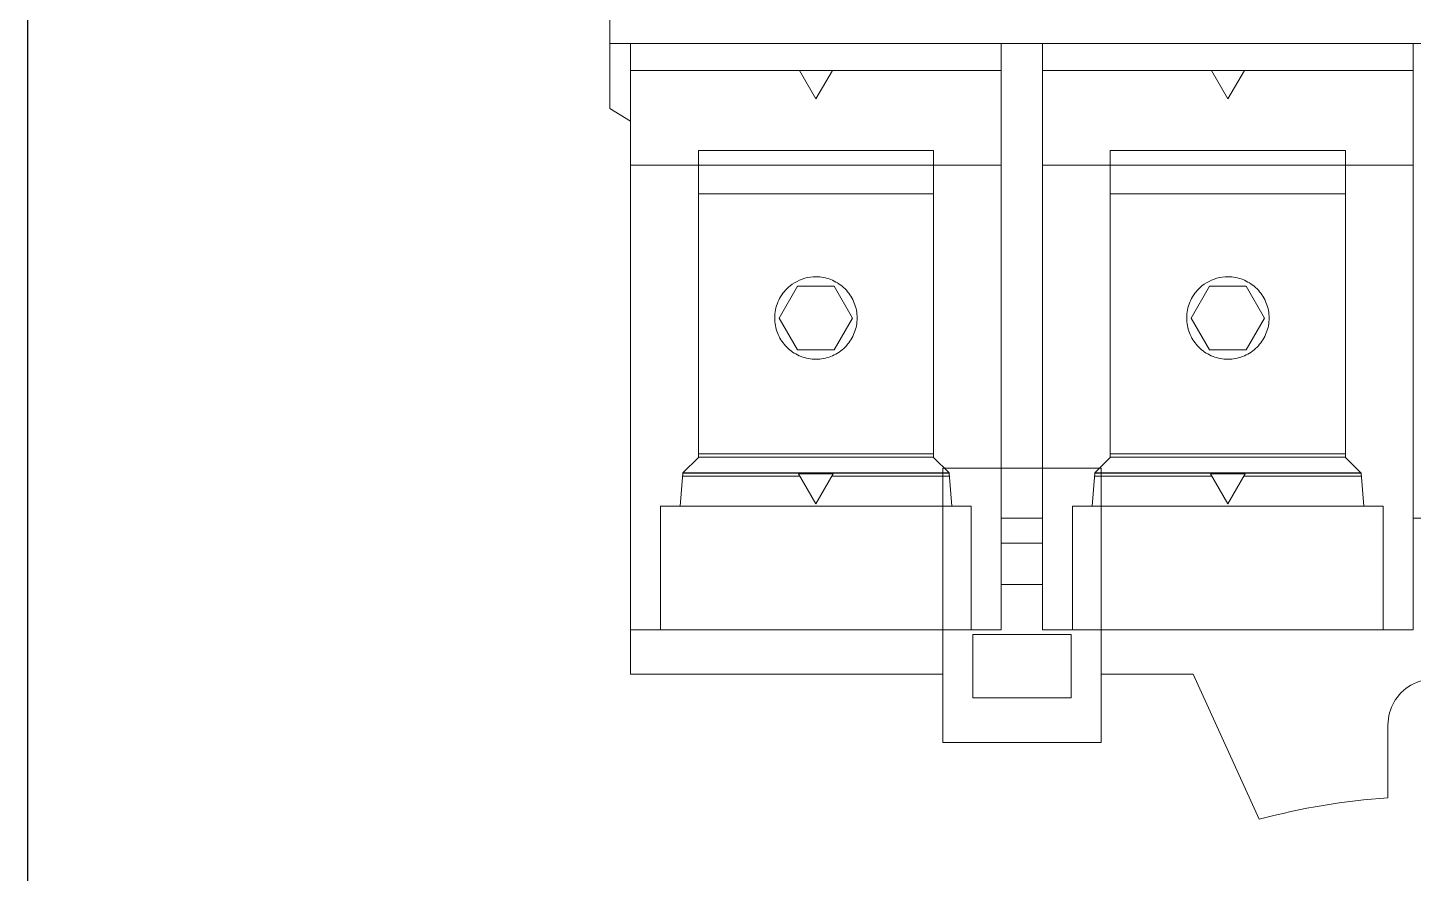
# Model space of a CAD drawing. Header units: millimetres. Extents: x 42151 to 59780, y 37376 to 44547.
# Drawn here: x 47133.5 to 47221, y 42607.9 to 42661.2 of the extents above; entities that cross this region are included whole.
import ezdxf

# ---------------------------------------------------------------- set-up
doc = ezdxf.new("R2010")
doc.units = ezdxf.units.MM
doc.set_wipeout_variables(frame=1)
doc.layers.add('! NO PLOT !', color=7, linetype='Continuous', true_color=0xff75dd, plot=False)
doc.layers.add('000-PI-Oprema', color=30, linetype='Continuous', lineweight=5)
doc.layers.add('002-PI-Kabelska kanalica', color=150, linetype='Continuous')
doc.layers.add('SI-Ormari', color=51, linetype='Continuous')

# ---------------------------------------------------------------- blocks, each defined once
blk = doc.blocks.new('*U136')
at = {"layer": '002-PI-Kabelska kanalica'}
blk.add_line((60, -100), (60, 1630), dxfattribs=at)
blk = doc.blocks.new('93444012 - Socomec')
blk.add_wipeout([(49752.772, 45329.634), (49959.472, 45329.634), (49959.472, 45389.334), (50071.472, 45389.334), (50071.472, 45374.334), (50074.472, 45367.406), (50074.472, 45167.262), (50071.481, 45160.748), (50071.481, 45144.334), (50022.052, 45144.334), (50022.052, 45130.534), (49981.412, 45130.534), (49981.412, 45144.334), (49959.472, 45144.334), (49959.472, 45205.034), (49752.772, 45205.034), (49752.772, 45239.934), (49751.472, 45240.734), (49751.472, 45293.934), (49752.772, 45294.734)]).dxf.layer = '! NO PLOT !'
at = {"layer": '000-PI-Oprema'}
for p, q in [((49751.472, 45244.834), (49751.472, 45267.334)), ((49751.472, 45244.834), (49959.472, 45244.834)), ((49751.472, 45244.834), (49751.472, 45244.834)), ((49751.472, 45244.834), (49751.472, 45240.734)), ((49752.772, 45244.834), (49752.772, 45243.134)), ((49752.772, 45244.834), (49752.772, 45244.834)), ((49776.172, 45244.834), (49776.172, 45244.834)), ((49776.172, 45244.834), (49776.172, 45244.834)), ((49776.172, 45243.134), (49776.172, 45244.834)), ((49778.772, 45244.834), (49778.772, 45243.134)), ((49778.772, 45244.834), (49778.772, 45244.834)), ((49778.772, 45244.834), (49778.772, 45244.834)), ((49802.172, 45243.134), (49802.172, 45244.834)), ((49752.772, 45243.134), (49764.472, 45243.134)), ((49752.772, 45243.134), (49752.772, 45237.157)), ((49752.772, 45243.134), (49752.772, 45243.134)), ((49763.433, 45243.134), (49763.433, 45243.134)), ((49763.433, 45243.134), (49764.472, 45241.334)), ((49764.472, 45243.134), (49776.172, 45243.134)), ((49764.472, 45241.334), (49765.511, 45243.134)), ((49765.511, 45243.134), (49765.511, 45243.134)), ((49776.172, 45237.157), (49776.172, 45243.134)), ((49776.172, 45243.134), (49776.172, 45243.134)), ((49790.472, 45243.134), (49778.772, 45243.134)), ((49778.772, 45243.134), (49778.772, 45237.157)), ((49778.772, 45243.134), (49778.772, 45243.134)), ((49789.433, 45243.134), (49789.433, 45243.134)), ((49789.433, 45243.134), (49790.472, 45241.334)), ((49802.172, 45243.134), (49790.472, 45243.134)), ((49790.472, 45241.334), (49791.511, 45243.134)), ((49791.511, 45243.134), (49791.511, 45243.134)), ((49802.172, 45237.157), (49802.172, 45243.134)), ((49802.172, 45243.134), (49802.172, 45243.134)), ((49764.472, 45241.334), (49764.472, 45241.334)), ((49790.472, 45241.334), (49790.472, 45241.334)), ((49752.772, 45239.934), (49751.472, 45240.734)), ((49751.472, 45240.734), (49751.472, 45240.734)), ((49752.772, 45239.934), (49752.772, 45239.934)), ((49757.052, 45238.084), (49757.052, 45238.084)), ((49757.052, 45238.084), (49757.052, 45235.334)), ((49771.892, 45238.084), (49757.052, 45238.084)), ((49771.892, 45238.084), (49771.892, 45235.334)), ((49771.892, 45238.084), (49771.892, 45238.084)), ((49783.052, 45238.084), (49783.052, 45238.084)), ((49783.052, 45238.084), (49783.052, 45235.334)), ((49797.892, 45238.084), (49783.052, 45238.084)), ((49797.892, 45238.084), (49797.892, 45235.334)), ((49797.892, 45238.084), (49797.892, 45238.084)), ((49753.936, 45237.157), (49752.772, 45237.157)), ((49752.772, 45237.157), (49752.772, 45237.157)), ((49752.772, 45237.157), (49752.772, 45237.157)), ((49752.772, 45237.157), (49752.772, 45237.157)), ((49752.772, 45237.157), (49752.772, 45237.157)), ((49752.772, 45237.157), (49752.772, 45237.157)), ((49752.772, 45237.157), (49752.772, 45237.157)), ((49752.772, 45237.157), (49752.772, 45237.034)), ((49752.772, 45237.034), (49752.772, 45207.834)), ((49755.102, 45237.157), (49753.936, 45237.157)), ((49756.27, 45237.157), (49755.102, 45237.157)), ((49757.439, 45237.157), (49756.27, 45237.157)), ((49758.609, 45237.157), (49757.439, 45237.157)), ((49759.781, 45237.157), (49758.609, 45237.157)), ((49760.953, 45237.157), (49759.781, 45237.157)), ((49762.125, 45237.157), (49760.953, 45237.157)), ((49763.299, 45237.157), (49762.125, 45237.157)), ((49764.472, 45237.157), (49763.299, 45237.157)), ((49765.645, 45237.157), (49764.472, 45237.157)), ((49766.818, 45237.157), (49765.645, 45237.157)), ((49767.991, 45237.157), (49766.818, 45237.157)), ((49769.163, 45237.157), (49767.991, 45237.157)), ((49770.334, 45237.157), (49769.163, 45237.157)), ((49771.505, 45237.157), (49770.334, 45237.157)), ((49772.674, 45237.157), (49771.505, 45237.157)), ((49773.841, 45237.157), (49772.674, 45237.157)), ((49775.008, 45237.157), (49773.841, 45237.157)), ((49776.172, 45237.157), (49775.008, 45237.157)), ((49776.172, 45237.157), (49776.172, 45237.034)), ((49776.172, 45237.157), (49776.172, 45237.157)), ((49776.172, 45237.157), (49776.172, 45237.157)), ((49776.172, 45237.157), (49776.172, 45237.157)), ((49776.172, 45237.157), (49776.172, 45237.157)), ((49776.172, 45237.157), (49776.172, 45237.157)), ((49776.172, 45237.157), (49776.172, 45237.157)), ((49776.172, 45237.034), (49776.172, 45207.834)), ((49779.936, 45237.157), (49778.772, 45237.157)), ((49778.772, 45237.157), (49778.772, 45237.157)), ((49778.772, 45237.157), (49778.772, 45237.157)), ((49778.772, 45237.157), (49778.772, 45237.157)), ((49778.772, 45237.157), (49778.772, 45237.157)), ((49778.772, 45237.157), (49778.772, 45237.157)), ((49778.772, 45237.157), (49778.772, 45237.157)), ((49778.772, 45237.034), (49778.772, 45237.157)), ((49778.772, 45207.834), (49778.772, 45237.034)), ((49781.102, 45237.157), (49779.936, 45237.157)), ((49782.27, 45237.157), (49781.102, 45237.157)), ((49783.439, 45237.157), (49782.27, 45237.157)), ((49784.609, 45237.157), (49783.439, 45237.157)), ((49785.781, 45237.157), (49784.609, 45237.157)), ((49786.953, 45237.157), (49785.781, 45237.157)), ((49788.125, 45237.157), (49786.953, 45237.157)), ((49789.299, 45237.157), (49788.125, 45237.157)), ((49790.472, 45237.157), (49789.299, 45237.157)), ((49791.645, 45237.157), (49790.472, 45237.157)), ((49792.818, 45237.157), (49791.645, 45237.157)), ((49793.991, 45237.157), (49792.818, 45237.157)), ((49795.163, 45237.157), (49793.991, 45237.157)), ((49796.334, 45237.157), (49795.163, 45237.157)), ((49797.505, 45237.157), (49796.334, 45237.157)), ((49798.674, 45237.157), (49797.505, 45237.157)), ((49799.841, 45237.157), (49798.674, 45237.157)), ((49801.008, 45237.157), (49799.841, 45237.157)), ((49802.172, 45237.157), (49801.008, 45237.157)), ((49802.172, 45237.157), (49802.172, 45237.034)), ((49802.172, 45237.157), (49802.172, 45237.157)), ((49802.172, 45237.157), (49802.172, 45237.157)), ((49802.172, 45237.157), (49802.172, 45237.157)), ((49802.172, 45237.157), (49802.172, 45237.157)), ((49802.172, 45237.157), (49802.172, 45237.157)), ((49802.172, 45237.157), (49802.172, 45237.157)), ((49802.172, 45237.034), (49802.172, 45207.834)), ((49757.052, 45235.334), (49757.052, 45235.334)), ((49757.052, 45218.714), (49757.052, 45235.334)), ((49771.892, 45235.334), (49757.052, 45235.334)), ((49771.892, 45235.334), (49771.892, 45235.334)), ((49771.892, 45235.334), (49771.892, 45218.714)), ((49783.052, 45235.334), (49783.052, 45235.334)), ((49783.052, 45218.714), (49783.052, 45235.334)), ((49797.892, 45235.334), (49783.052, 45235.334)), ((49797.892, 45235.334), (49797.892, 45235.334)), ((49797.892, 45235.334), (49797.892, 45218.714)), ((49763.126, 45229.733), (49762.978, 45229.637)), ((49763.281, 45229.82), (49763.126, 45229.733)), ((49763.44, 45229.895), (49763.281, 45229.82)), ((49763.605, 45229.96), (49763.44, 45229.895)), ((49763.773, 45230.013), (49763.605, 45229.96)), ((49763.945, 45230.055), (49763.773, 45230.013)), ((49764.12, 45230.085), (49763.945, 45230.055)), ((49764.296, 45230.103), (49764.12, 45230.085)), ((49764.472, 45230.109), (49764.296, 45230.103)), ((49764.592, 45230.106), (49764.472, 45230.109)), ((49764.712, 45230.098), (49764.592, 45230.106)), ((49764.831, 45230.084), (49764.712, 45230.098)), ((49764.95, 45230.064), (49764.831, 45230.084)), ((49765.068, 45230.04), (49764.95, 45230.064)), ((49765.184, 45230.009), (49765.068, 45230.04)), ((49765.298, 45229.974), (49765.184, 45230.009)), ((49765.411, 45229.933), (49765.298, 45229.974)), ((49765.522, 45229.887), (49765.411, 45229.933)), ((49765.631, 45229.836), (49765.522, 45229.887)), ((49765.737, 45229.78), (49765.631, 45229.836)), ((49765.841, 45229.719), (49765.737, 45229.78)), ((49765.942, 45229.653), (49765.841, 45229.719)), ((49766.039, 45229.583), (49765.942, 45229.653)), ((49789.126, 45229.733), (49788.978, 45229.637)), ((49789.281, 45229.82), (49789.126, 45229.733)), ((49789.44, 45229.895), (49789.281, 45229.82)), ((49789.605, 45229.96), (49789.44, 45229.895)), ((49789.773, 45230.013), (49789.605, 45229.96)), ((49789.945, 45230.055), (49789.773, 45230.013)), ((49790.12, 45230.085), (49789.945, 45230.055)), ((49790.296, 45230.103), (49790.12, 45230.085)), ((49790.472, 45230.109), (49790.296, 45230.103)), ((49790.592, 45230.106), (49790.472, 45230.109)), ((49790.712, 45230.098), (49790.592, 45230.106)), ((49790.831, 45230.084), (49790.712, 45230.098)), ((49790.95, 45230.064), (49790.831, 45230.084)), ((49791.068, 45230.04), (49790.95, 45230.064)), ((49791.184, 45230.009), (49791.068, 45230.04)), ((49791.299, 45229.974), (49791.184, 45230.009)), ((49791.411, 45229.933), (49791.299, 45229.974)), ((49791.522, 45229.887), (49791.411, 45229.933)), ((49791.631, 45229.836), (49791.522, 45229.887)), ((49791.737, 45229.78), (49791.631, 45229.836)), ((49791.841, 45229.719), (49791.737, 45229.78)), ((49791.942, 45229.653), (49791.841, 45229.719)), ((49792.039, 45229.583), (49791.942, 45229.653)), ((49762.162, 45227.509), (49763.317, 45229.509)), ((49762.247, 45228.854), (49762.183, 45228.742)), ((49762.316, 45228.962), (49762.247, 45228.854)), ((49762.39, 45229.067), (49762.316, 45228.962)), ((49762.47, 45229.168), (49762.39, 45229.067)), ((49762.555, 45229.265), (49762.47, 45229.168)), ((49762.644, 45229.358), (49762.555, 45229.265)), ((49762.738, 45229.447), (49762.644, 45229.358)), ((49762.837, 45229.53), (49762.738, 45229.447)), ((49762.978, 45229.637), (49762.837, 45229.53)), ((49763.317, 45229.509), (49765.627, 45229.509)), ((49763.317, 45229.509), (49763.317, 45229.509)), ((49765.627, 45229.509), (49766.781, 45227.509)), ((49765.627, 45229.509), (49765.627, 45229.509)), ((49766.133, 45229.509), (49766.039, 45229.583)), ((49766.223, 45229.43), (49766.133, 45229.509)), ((49766.31, 45229.347), (49766.223, 45229.43)), ((49766.393, 45229.26), (49766.31, 45229.347)), ((49766.472, 45229.169), (49766.393, 45229.26)), ((49766.547, 45229.075), (49766.472, 45229.169)), ((49766.617, 45228.978), (49766.547, 45229.075)), ((49766.682, 45228.878), (49766.617, 45228.978)), ((49766.743, 45228.774), (49766.682, 45228.878)), ((49766.799, 45228.668), (49766.743, 45228.774)), ((49788.162, 45227.509), (49789.317, 45229.509)), ((49788.247, 45228.854), (49788.183, 45228.742)), ((49788.316, 45228.962), (49788.247, 45228.854)), ((49788.39, 45229.067), (49788.316, 45228.962)), ((49788.47, 45229.168), (49788.39, 45229.067)), ((49788.555, 45229.265), (49788.47, 45229.168)), ((49788.644, 45229.358), (49788.555, 45229.265)), ((49788.738, 45229.447), (49788.644, 45229.358)), ((49788.837, 45229.53), (49788.738, 45229.447)), ((49788.978, 45229.637), (49788.837, 45229.53)), ((49789.317, 45229.509), (49791.627, 45229.509)), ((49789.317, 45229.509), (49789.317, 45229.509)), ((49791.627, 45229.509), (49792.781, 45227.509)), ((49791.627, 45229.509), (49791.627, 45229.509)), ((49792.133, 45229.509), (49792.039, 45229.583)), ((49792.223, 45229.43), (49792.133, 45229.509)), ((49792.31, 45229.347), (49792.223, 45229.43)), ((49792.393, 45229.26), (49792.31, 45229.347)), ((49792.472, 45229.169), (49792.393, 45229.26)), ((49792.547, 45229.075), (49792.472, 45229.169)), ((49792.617, 45228.978), (49792.547, 45229.075)), ((49792.682, 45228.878), (49792.617, 45228.978)), ((49792.743, 45228.774), (49792.682, 45228.878)), ((49792.799, 45228.668), (49792.743, 45228.774)), ((49761.901, 45227.893), (49761.885, 45227.765)), ((49761.923, 45228.02), (49761.901, 45227.893)), ((49761.951, 45228.145), (49761.923, 45228.02)), ((49761.985, 45228.269), (49761.951, 45228.145)), ((49762.026, 45228.39), (49761.985, 45228.269)), ((49762.072, 45228.51), (49762.026, 45228.39)), ((49762.125, 45228.627), (49762.072, 45228.51)), ((49762.183, 45228.742), (49762.125, 45228.627)), ((49766.85, 45228.559), (49766.799, 45228.668)), ((49766.896, 45228.448), (49766.85, 45228.559)), ((49766.937, 45228.335), (49766.896, 45228.448)), ((49766.973, 45228.22), (49766.937, 45228.335)), ((49767.003, 45228.104), (49766.973, 45228.22)), ((49767.027, 45227.987), (49767.003, 45228.104)), ((49767.047, 45227.869), (49767.027, 45227.987)), ((49787.901, 45227.893), (49787.885, 45227.765)), ((49787.923, 45228.02), (49787.901, 45227.893)), ((49787.951, 45228.145), (49787.923, 45228.02)), ((49787.985, 45228.269), (49787.951, 45228.145)), ((49788.026, 45228.39), (49787.985, 45228.269)), ((49788.072, 45228.51), (49788.026, 45228.39)), ((49788.125, 45228.627), (49788.072, 45228.51)), ((49788.183, 45228.742), (49788.125, 45228.627)), ((49792.85, 45228.559), (49792.799, 45228.668)), ((49792.896, 45228.448), (49792.85, 45228.559)), ((49792.937, 45228.335), (49792.896, 45228.448)), ((49792.973, 45228.22), (49792.937, 45228.335)), ((49793.003, 45228.104), (49792.973, 45228.22)), ((49793.027, 45227.987), (49793.003, 45228.104)), ((49793.047, 45227.869), (49793.027, 45227.987)), ((49761.875, 45227.637), (49761.872, 45227.509)), ((49761.872, 45227.509), (49761.875, 45227.389)), ((49761.885, 45227.765), (49761.875, 45227.637)), ((49761.875, 45227.389), (49761.883, 45227.269)), ((49761.883, 45227.269), (49761.897, 45227.15)), ((49761.897, 45227.15), (49761.916, 45227.031)), ((49761.916, 45227.031), (49761.941, 45226.914)), ((49762.162, 45227.509), (49762.162, 45227.509)), ((49763.317, 45225.509), (49762.162, 45227.509)), ((49766.781, 45227.509), (49765.627, 45225.509)), ((49766.781, 45227.509), (49766.781, 45227.509)), ((49767.003, 45226.914), (49767.028, 45227.032)), ((49767.028, 45227.032), (49767.047, 45227.15)), ((49767.06, 45227.749), (49767.047, 45227.869)), ((49767.047, 45227.15), (49767.061, 45227.269)), ((49767.069, 45227.629), (49767.06, 45227.749)), ((49767.061, 45227.269), (49767.069, 45227.389)), ((49767.072, 45227.509), (49767.069, 45227.629)), ((49767.069, 45227.389), (49767.072, 45227.509)), ((49787.875, 45227.637), (49787.872, 45227.509)), ((49787.872, 45227.509), (49787.875, 45227.389)), ((49787.885, 45227.765), (49787.875, 45227.637)), ((49787.875, 45227.389), (49787.883, 45227.269)), ((49787.883, 45227.269), (49787.897, 45227.15)), ((49787.897, 45227.15), (49787.916, 45227.031)), ((49787.916, 45227.031), (49787.941, 45226.914)), ((49788.162, 45227.509), (49788.162, 45227.509)), ((49789.317, 45225.509), (49788.162, 45227.509)), ((49792.781, 45227.509), (49791.627, 45225.509)), ((49792.781, 45227.509), (49792.781, 45227.509)), ((49793.003, 45226.914), (49793.028, 45227.032)), ((49793.028, 45227.032), (49793.047, 45227.15)), ((49793.06, 45227.749), (49793.047, 45227.869)), ((49793.047, 45227.15), (49793.061, 45227.269)), ((49793.069, 45227.629), (49793.06, 45227.749)), ((49793.061, 45227.269), (49793.069, 45227.389)), ((49793.072, 45227.509), (49793.069, 45227.629)), ((49793.069, 45227.389), (49793.072, 45227.509)), ((49761.941, 45226.914), (49761.971, 45226.797)), ((49761.971, 45226.797), (49762.007, 45226.683)), ((49762.007, 45226.683), (49762.047, 45226.57)), ((49762.047, 45226.57), (49762.093, 45226.459)), ((49762.093, 45226.459), (49762.144, 45226.351)), ((49762.144, 45226.351), (49762.2, 45226.244)), ((49762.2, 45226.244), (49762.261, 45226.14)), ((49766.683, 45226.141), (49766.744, 45226.245)), ((49766.744, 45226.245), (49766.8, 45226.351)), ((49766.8, 45226.351), (49766.85, 45226.459)), ((49766.85, 45226.459), (49766.896, 45226.57)), ((49766.896, 45226.57), (49766.937, 45226.683)), ((49766.937, 45226.683), (49766.972, 45226.798)), ((49766.972, 45226.798), (49767.003, 45226.914)), ((49787.941, 45226.914), (49787.971, 45226.797)), ((49787.971, 45226.797), (49788.007, 45226.683)), ((49788.007, 45226.683), (49788.047, 45226.57)), ((49788.047, 45226.57), (49788.093, 45226.459)), ((49788.093, 45226.459), (49788.144, 45226.351)), ((49788.144, 45226.351), (49788.2, 45226.244)), ((49788.2, 45226.244), (49788.261, 45226.14)), ((49792.683, 45226.141), (49792.744, 45226.245)), ((49792.744, 45226.245), (49792.8, 45226.351)), ((49792.8, 45226.351), (49792.85, 45226.459)), ((49792.85, 45226.459), (49792.896, 45226.57)), ((49792.896, 45226.57), (49792.937, 45226.683)), ((49792.937, 45226.683), (49792.972, 45226.798)), ((49792.972, 45226.798), (49793.003, 45226.914)), ((49762.261, 45226.14), (49762.327, 45226.04)), ((49762.327, 45226.04), (49762.397, 45225.942)), ((49762.397, 45225.942), (49762.471, 45225.848)), ((49762.471, 45225.848), (49762.55, 45225.758)), ((49762.55, 45225.758), (49762.633, 45225.671)), ((49762.633, 45225.671), (49762.72, 45225.588)), ((49762.72, 45225.588), (49762.811, 45225.509)), ((49762.811, 45225.509), (49762.905, 45225.434)), ((49762.905, 45225.434), (49763.002, 45225.364)), ((49763.002, 45225.364), (49763.103, 45225.299)), ((49763.103, 45225.299), (49763.206, 45225.238)), ((49763.317, 45225.509), (49763.317, 45225.509)), ((49765.627, 45225.509), (49763.317, 45225.509)), ((49765.627, 45225.509), (49765.627, 45225.509)), ((49765.737, 45225.237), (49765.84, 45225.298)), ((49765.84, 45225.298), (49765.941, 45225.364)), ((49765.941, 45225.364), (49766.039, 45225.435)), ((49766.039, 45225.435), (49766.133, 45225.509)), ((49766.133, 45225.509), (49766.224, 45225.588)), ((49766.224, 45225.588), (49766.311, 45225.671)), ((49766.311, 45225.671), (49766.393, 45225.757)), ((49766.393, 45225.757), (49766.472, 45225.848)), ((49766.472, 45225.848), (49766.547, 45225.942)), ((49766.547, 45225.942), (49766.617, 45226.04)), ((49766.617, 45226.04), (49766.683, 45226.141)), ((49788.261, 45226.14), (49788.327, 45226.04)), ((49788.327, 45226.04), (49788.397, 45225.942)), ((49788.397, 45225.942), (49788.471, 45225.848)), ((49788.471, 45225.848), (49788.55, 45225.758)), ((49788.55, 45225.758), (49788.633, 45225.671)), ((49788.633, 45225.671), (49788.72, 45225.588)), ((49788.72, 45225.588), (49788.811, 45225.509)), ((49788.811, 45225.509), (49788.905, 45225.434)), ((49788.905, 45225.434), (49789.002, 45225.364)), ((49789.002, 45225.364), (49789.103, 45225.299)), ((49789.103, 45225.299), (49789.206, 45225.238)), ((49789.317, 45225.509), (49789.317, 45225.509)), ((49791.627, 45225.509), (49789.317, 45225.509)), ((49791.627, 45225.509), (49791.627, 45225.509)), ((49791.737, 45225.237), (49791.84, 45225.298)), ((49791.84, 45225.298), (49791.941, 45225.364)), ((49791.941, 45225.364), (49792.039, 45225.435)), ((49792.039, 45225.435), (49792.133, 45225.509)), ((49792.133, 45225.509), (49792.224, 45225.588)), ((49792.224, 45225.588), (49792.311, 45225.671)), ((49792.311, 45225.671), (49792.393, 45225.757)), ((49792.393, 45225.757), (49792.472, 45225.848)), ((49792.472, 45225.848), (49792.547, 45225.942)), ((49792.547, 45225.942), (49792.617, 45226.04)), ((49792.617, 45226.04), (49792.683, 45226.141)), ((49763.206, 45225.238), (49763.312, 45225.182)), ((49763.312, 45225.182), (49763.421, 45225.131)), ((49763.421, 45225.131), (49763.532, 45225.085)), ((49763.532, 45225.085), (49763.646, 45225.044)), ((49763.646, 45225.044), (49763.76, 45225.008)), ((49763.76, 45225.008), (49763.876, 45224.978)), ((49763.876, 45224.978), (49763.993, 45224.953)), ((49763.993, 45224.953), (49764.112, 45224.934)), ((49764.112, 45224.934), (49764.231, 45224.92)), ((49764.231, 45224.92), (49764.352, 45224.912)), ((49764.352, 45224.912), (49764.472, 45224.909)), ((49764.472, 45224.909), (49764.592, 45224.912)), ((49764.592, 45224.912), (49764.712, 45224.92)), ((49764.712, 45224.92), (49764.831, 45224.934)), ((49764.831, 45224.934), (49764.949, 45224.953)), ((49764.949, 45224.953), (49765.067, 45224.978)), ((49765.067, 45224.978), (49765.183, 45225.008)), ((49765.183, 45225.008), (49765.298, 45225.044)), ((49765.298, 45225.044), (49765.411, 45225.085)), ((49765.411, 45225.085), (49765.522, 45225.131)), ((49765.522, 45225.131), (49765.631, 45225.181)), ((49765.631, 45225.181), (49765.737, 45225.237)), ((49789.206, 45225.238), (49789.312, 45225.182)), ((49789.312, 45225.182), (49789.421, 45225.131)), ((49789.421, 45225.131), (49789.532, 45225.085)), ((49789.532, 45225.085), (49789.646, 45225.044)), ((49789.646, 45225.044), (49789.76, 45225.008)), ((49789.76, 45225.008), (49789.876, 45224.978)), ((49789.876, 45224.978), (49789.993, 45224.953)), ((49789.993, 45224.953), (49790.112, 45224.934)), ((49790.112, 45224.934), (49790.231, 45224.92)), ((49790.231, 45224.92), (49790.352, 45224.912)), ((49790.352, 45224.912), (49790.472, 45224.909)), ((49790.472, 45224.909), (49790.592, 45224.912)), ((49790.592, 45224.912), (49790.712, 45224.92)), ((49790.712, 45224.92), (49790.831, 45224.934)), ((49790.831, 45224.934), (49790.949, 45224.953)), ((49790.949, 45224.953), (49791.067, 45224.978)), ((49791.067, 45224.978), (49791.183, 45225.008)), ((49791.183, 45225.008), (49791.298, 45225.044)), ((49791.298, 45225.044), (49791.411, 45225.085)), ((49791.411, 45225.085), (49791.522, 45225.131)), ((49791.522, 45225.131), (49791.631, 45225.181)), ((49791.631, 45225.181), (49791.737, 45225.237)), ((49757.052, 45218.714), (49756.072, 45217.734)), ((49757.052, 45218.934), (49771.892, 45218.934)), ((49771.892, 45218.734), (49757.052, 45218.734)), ((49757.052, 45218.714), (49757.052, 45218.714)), ((49757.052, 45218.714), (49757.052, 45218.714)), ((49771.892, 45218.714), (49771.892, 45218.714)), ((49771.892, 45218.714), (49771.892, 45218.714)), ((49772.872, 45217.734), (49771.892, 45218.714)), ((49783.052, 45218.714), (49782.072, 45217.734)), ((49797.892, 45218.934), (49783.052, 45218.934)), ((49783.052, 45218.734), (49797.892, 45218.734)), ((49783.052, 45218.714), (49783.052, 45218.714)), ((49783.052, 45218.714), (49783.052, 45218.714)), ((49797.892, 45218.714), (49797.892, 45218.714)), ((49797.892, 45218.714), (49797.892, 45218.714)), ((49798.872, 45217.734), (49797.892, 45218.714)), ((49755.902, 45215.634), (49756.07, 45217.709)), ((49756.056, 45217.534), (49763.461, 45217.534)), ((49756.056, 45217.534), (49756.056, 45217.534)), ((49756.07, 45217.709), (49756.072, 45217.734)), ((49756.07, 45217.709), (49772.874, 45217.709)), ((49756.07, 45217.709), (49756.07, 45217.709)), ((49772.872, 45217.734), (49756.072, 45217.734)), ((49756.072, 45217.734), (49756.072, 45217.734)), ((49756.072, 45217.734), (49756.072, 45217.734)), ((49765.569, 45217.684), (49763.375, 45217.684)), ((49763.375, 45217.684), (49764.472, 45215.784)), ((49763.461, 45217.534), (49763.461, 45217.534)), ((49764.472, 45215.784), (49765.569, 45217.684)), ((49765.482, 45217.534), (49772.888, 45217.534)), ((49765.482, 45217.534), (49765.482, 45217.534)), ((49772.472, 45218.034), (49772.472, 45207.834)), ((49772.472, 45218.034), (49782.472, 45218.034)), ((49772.472, 45218.034), (49772.472, 45218.034)), ((49772.872, 45217.734), (49772.872, 45217.734)), ((49772.872, 45217.734), (49772.872, 45217.734)), ((49772.872, 45217.734), (49772.874, 45217.709)), ((49773.042, 45215.634), (49772.874, 45217.709)), ((49772.874, 45217.709), (49772.874, 45217.709)), ((49772.888, 45217.534), (49772.888, 45217.534)), ((49781.902, 45215.634), (49782.07, 45217.709)), ((49789.461, 45217.534), (49782.056, 45217.534)), ((49782.056, 45217.534), (49782.056, 45217.534)), ((49782.07, 45217.709), (49782.072, 45217.734)), ((49782.07, 45217.709), (49798.874, 45217.709)), ((49782.07, 45217.709), (49782.07, 45217.709)), ((49798.872, 45217.734), (49782.072, 45217.734)), ((49782.072, 45217.734), (49782.072, 45217.734)), ((49782.072, 45217.734), (49782.072, 45217.734)), ((49782.472, 45205.034), (49782.472, 45218.034)), ((49782.472, 45218.034), (49782.472, 45218.034)), ((49791.569, 45217.684), (49789.375, 45217.684)), ((49789.375, 45217.684), (49790.472, 45215.784)), ((49789.461, 45217.534), (49789.461, 45217.534)), ((49790.472, 45215.784), (49791.569, 45217.684)), ((49798.888, 45217.534), (49791.482, 45217.534)), ((49791.482, 45217.534), (49791.482, 45217.534)), ((49798.872, 45217.734), (49798.872, 45217.734)), ((49798.872, 45217.734), (49798.872, 45217.734)), ((49798.872, 45217.734), (49798.874, 45217.709)), ((49799.042, 45215.634), (49798.874, 45217.709)), ((49798.874, 45217.709), (49798.874, 45217.709)), ((49798.888, 45217.534), (49798.888, 45217.534)), ((49764.472, 45215.784), (49764.472, 45215.784)), ((49790.472, 45215.784), (49790.472, 45215.784)), ((49754.672, 45207.834), (49754.672, 45215.634)), ((49755.752, 45215.634), (49754.672, 45215.634)), ((49754.672, 45215.634), (49754.672, 45215.634)), ((49756.834, 45215.634), (49755.752, 45215.634)), ((49755.902, 45215.634), (49755.902, 45215.634)), ((49757.919, 45215.634), (49756.834, 45215.634)), ((49759.005, 45215.634), (49757.919, 45215.634)), ((49760.094, 45215.634), (49759.005, 45215.634)), ((49761.185, 45215.634), (49760.094, 45215.634)), ((49762.278, 45215.634), (49761.185, 45215.634)), ((49763.374, 45215.634), (49762.278, 45215.634)), ((49764.472, 45215.634), (49763.374, 45215.634)), ((49765.46, 45215.634), (49764.472, 45215.634)), ((49766.446, 45215.634), (49765.46, 45215.634)), ((49767.43, 45215.634), (49766.446, 45215.634)), ((49768.413, 45215.634), (49767.43, 45215.634)), ((49769.394, 45215.634), (49768.413, 45215.634)), ((49770.373, 45215.634), (49769.394, 45215.634)), ((49771.351, 45215.634), (49770.373, 45215.634)), ((49772.326, 45215.634), (49771.351, 45215.634)), ((49773.3, 45215.634), (49772.326, 45215.634)), ((49773.042, 45215.634), (49773.042, 45215.634)), ((49774.272, 45215.634), (49773.3, 45215.634)), ((49774.272, 45215.634), (49774.272, 45207.834)), ((49774.272, 45215.634), (49774.272, 45215.634)), ((49776.172, 45214.884), (49776.172, 45214.884)), ((49778.772, 45214.884), (49776.172, 45214.884)), ((49778.772, 45214.884), (49778.772, 45214.884)), ((49780.672, 45207.834), (49780.672, 45215.634)), ((49781.752, 45215.634), (49780.672, 45215.634)), ((49780.672, 45215.634), (49780.672, 45215.634)), ((49782.834, 45215.634), (49781.752, 45215.634)), ((49781.902, 45215.634), (49781.902, 45215.634)), ((49783.918, 45215.634), (49782.834, 45215.634)), ((49785.005, 45215.634), (49783.918, 45215.634)), ((49786.094, 45215.634), (49785.005, 45215.634)), ((49787.185, 45215.634), (49786.094, 45215.634)), ((49788.278, 45215.634), (49787.185, 45215.634)), ((49789.374, 45215.634), (49788.278, 45215.634)), ((49790.472, 45215.634), (49789.374, 45215.634)), ((49791.46, 45215.634), (49790.472, 45215.634)), ((49792.446, 45215.634), (49791.46, 45215.634)), ((49793.431, 45215.634), (49792.446, 45215.634)), ((49794.414, 45215.634), (49793.431, 45215.634)), ((49795.395, 45215.634), (49794.414, 45215.634)), ((49796.374, 45215.634), (49795.395, 45215.634)), ((49797.351, 45215.634), (49796.374, 45215.634)), ((49798.326, 45215.634), (49797.351, 45215.634)), ((49799.3, 45215.634), (49798.326, 45215.634)), ((49799.042, 45215.634), (49799.042, 45215.634)), ((49800.272, 45215.634), (49799.3, 45215.634)), ((49800.272, 45215.634), (49800.272, 45207.834)), ((49800.272, 45215.634), (49800.272, 45215.634)), ((49802.172, 45214.884), (49802.172, 45214.884)), ((49802.172, 45214.884), (49804.772, 45214.884)), ((49776.172, 45213.304), (49778.772, 45213.304)), ((49778.772, 45210.704), (49776.172, 45210.704)), ((49752.772, 45207.834), (49753.043, 45207.834)), ((49752.772, 45207.834), (49752.772, 45207.834)), ((49752.772, 45207.834), (49752.772, 45205.034)), ((49753.043, 45207.834), (49753.314, 45207.834)), ((49753.314, 45207.834), (49753.585, 45207.834)), ((49753.585, 45207.834), (49753.857, 45207.834)), ((49753.857, 45207.834), (49754.128, 45207.834)), ((49754.128, 45207.834), (49754.4, 45207.834)), ((49754.4, 45207.834), (49754.672, 45207.834)), ((49774.272, 45207.834), (49754.672, 45207.834)), ((49754.672, 45207.834), (49754.672, 45207.834)), ((49772.472, 45207.834), (49772.472, 45207.834)), ((49772.472, 45207.834), (49772.472, 45205.566)), ((49774.272, 45207.834), (49774.544, 45207.834)), ((49774.272, 45207.834), (49774.272, 45207.834)), ((49774.544, 45207.834), (49774.815, 45207.834)), ((49774.815, 45207.834), (49775.087, 45207.834)), ((49775.087, 45207.834), (49775.358, 45207.834)), ((49775.358, 45207.834), (49775.629, 45207.834)), ((49775.629, 45207.834), (49775.901, 45207.834)), ((49775.901, 45207.834), (49776.172, 45207.834)), ((49776.172, 45207.834), (49776.172, 45207.834)), ((49779.043, 45207.834), (49778.772, 45207.834)), ((49778.772, 45207.834), (49778.772, 45207.834)), ((49779.314, 45207.834), (49779.043, 45207.834)), ((49779.586, 45207.834), (49779.314, 45207.834)), ((49779.857, 45207.834), (49779.586, 45207.834)), ((49780.128, 45207.834), (49779.857, 45207.834)), ((49780.4, 45207.834), (49780.128, 45207.834)), ((49780.672, 45207.834), (49780.4, 45207.834)), ((49800.272, 45207.834), (49780.672, 45207.834)), ((49780.672, 45207.834), (49780.672, 45207.834)), ((49782.472, 45200.734), (49782.472, 45207.834)), ((49782.472, 45207.834), (49782.472, 45207.834)), ((49800.543, 45207.834), (49800.272, 45207.834)), ((49800.272, 45207.834), (49800.272, 45207.834)), ((49800.815, 45207.834), (49800.543, 45207.834)), ((49801.086, 45207.834), (49800.815, 45207.834)), ((49801.358, 45207.834), (49801.086, 45207.834)), ((49801.629, 45207.834), (49801.358, 45207.834)), ((49801.901, 45207.834), (49801.629, 45207.834)), ((49802.172, 45207.834), (49801.901, 45207.834)), ((49802.172, 45207.834), (49802.172, 45207.834)), ((49774.372, 45203.534), (49774.372, 45207.534)), ((49780.572, 45207.534), (49774.372, 45207.534)), ((49774.372, 45207.534), (49774.372, 45207.534)), ((49780.572, 45203.534), (49780.572, 45207.534)), ((49780.572, 45207.534), (49780.572, 45207.534)), ((49772.472, 45200.734), (49772.472, 45205.566)), ((49772.472, 45205.566), (49772.472, 45205.034)), ((49752.772, 45205.034), (49752.772, 45205.034)), ((49772.472, 45205.034), (49752.772, 45205.034)), ((49772.472, 45205.034), (49772.472, 45205.034)), ((49772.472, 45205.034), (49772.472, 45205.034)), ((49782.472, 45205.034), (49782.472, 45205.034)), ((49782.472, 45205.034), (49788.277, 45205.034)), ((49782.472, 45205.034), (49782.472, 45205.034)), ((49792.449, 45195.88), (49788.277, 45205.034)), ((49788.277, 45205.034), (49788.277, 45205.034)), ((49774.372, 45203.534), (49780.572, 45203.534)), ((49774.372, 45203.534), (49774.372, 45203.534)), ((49780.572, 45203.534), (49780.572, 45203.534)), ((49800.572, 45197.235), (49800.572, 45201.834)), ((49800.572, 45201.834), (49800.572, 45201.834)), ((49772.472, 45200.734), (49782.472, 45200.734)), ((49772.472, 45200.734), (49772.472, 45200.734)), ((49782.472, 45200.734), (49782.472, 45200.734)), ((49800.572, 45197.235), (49800.572, 45197.235)), ((49792.449, 45195.88), (49792.449, 45195.88))]:
    blk.add_line(p, q, dxfattribs=at)
for centre, major_axis, start_param, end_param in [((49803.472, 45201.834), (2.9, 0), 0, 3.141593), ((49803.472, 45154.834), (42.5, 0), 1.639085, 1.833149)]:
    blk.add_ellipse(centre, major_axis=major_axis, ratio=1, start_param=start_param, end_param=end_param, dxfattribs=at)

msp = doc.modelspace()

# ---------------------------------------------------------------- block references
at = {"layer": '000-PI-Oprema'}
msp.add_blockref('93444012 - Socomec', (-2581.202, -2584.587), dxfattribs=at)
at = {"layer": 'SI-Ormari'}
msp.add_blockref('*U136', (47073.526, 42314.747), dxfattribs=at)

doc.saveas('drawing.dxf')
